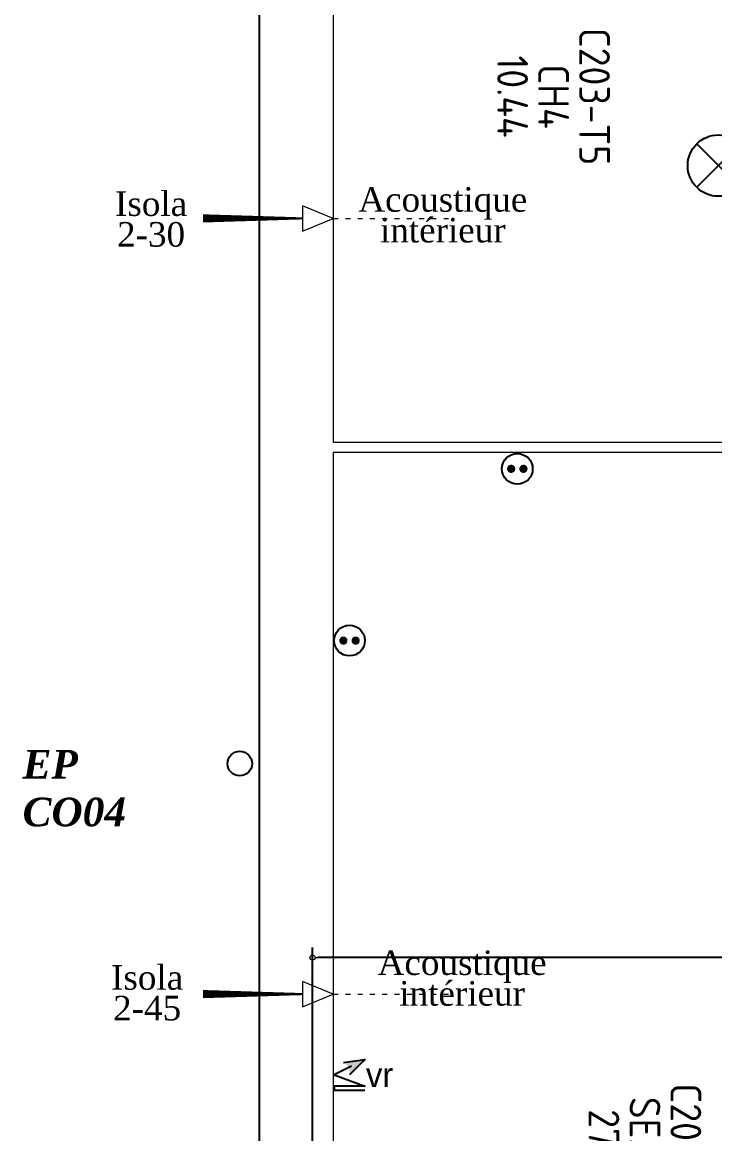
# Model space of a CAD drawing. Header units: millimetres. Extents: x 449410 to 506007, y -379864 to -318775.
# Drawn here: x 459464 to 462847, y -361281 to -355848 of the extents above; entities that cross this region are included whole.
import ezdxf

# ---------------------------------------------------------------- set-up
doc = ezdxf.new("R2010")
doc.units = ezdxf.units.MM
doc.set_wipeout_variables(frame=1)
doc.linetypes.add('ACAD_ISO03W100', pattern=[30, 12, -18])
doc.layers.add('_GAZELEC-BOITE INCORPO', color=36, linetype='Continuous', lineweight=18)
for name, color, linetype in [('prlm-EAU-EPEXT', 145, 'Continuous'), ('prlm-ELEC-CFO', 201, 'Continuous'), ('prlm-VMC', 93, 'Continuous')]:
    doc.layers.add(name, color=color, linetype=linetype)
doc.layers.add('prlm-xpoly', color=7, linetype='Continuous', plot=False)
doc.layers.add('prlm-ZEROPLOT', color=254, linetype='Continuous', plot=False)
doc.styles.add('Arial', font='arial.ttf')
doc.styles.add('prlm-eau-ep', font='timesbi.ttf', dxfattribs={"height": 18})
doc.styles.add('prlm-elec-cfo', font='comic.ttf', dxfattribs={"height": 12})
doc.styles.add('prlm-vmc', font='pala.ttf', dxfattribs={"height": 14})
doc.styles.add('prlm-xpoly', font='isocp.shx', dxfattribs={"height": 15})
doc.dimstyles.new('200', dxfattribs={"dimtxt": 150, "dimasz": 25, "dimexe": 50, "dimexo": 50, "dimgap": 20, "dimtad": 1, "dimdec": 0, "dimlfac": 0.1, "dimdsep": 46, "dimtxsty": 'Arial', "dimblk1": 'DOTBLANK', "dimblk2": 'DOTBLANK', "dimsah": 1, "dimcen": 25, "dimclrd": 5, "dimclre": 5, "dimadec": 0, "dimazin": 0, "dimtfac": 1, "dimtdec": 0, "dimtmove": 0, "dimatfit": 3, "dimldrblk": 'DOTBLANK', "dimfxl": 50, "dimtolj": 1, "dimtzin": 0, "dimarcsym": 0})

# ---------------------------------------------------------------- blocks, each defined once
blk = doc.blocks.new('xi.epext')
at = {"layer": 'prlm-EAU-EPEXT', "color": 0, "linetype": 'ByBlock', "lineweight": -2}
blk.add_circle((0, 0), 5, dxfattribs=at)
blk = doc.blocks.new('xi.EA')
at = {"layer": 'prlm-VMC', "color": 0, "linetype": 'ByBlock', "lineweight": 5, "flags": 128}
blk.add_lwpolyline([(-6.17, -15), (6.17, -15), (0, 0)], close=True, dxfattribs=at)
at = {"layer": 'prlm-VMC', "color": 0, "linetype": 'ByBlock', "lineweight": -2, "flags": 128}
blk.add_lwpolyline([(0, -15, 1, 4, 0), (0, -63.63, 1, 1, 0)], format="xyseb", dxfattribs=at)
at = {"layer": 'prlm-VMC', "color": 0, "linetype": 'ByBlock', "lineweight": 5}
blk.add_solid([(0, 0), (6.17, -15), (-6.17, -15), (0, 0)], dxfattribs=at)
at = {"layer": 'prlm-ZEROPLOT', "color": 250, "linetype": 'ACAD_ISO03W100', "lineweight": 0, "ltscale": 0.2}
blk.add_lwpolyline([(0, 0), (0, 60)], dxfattribs=at)
blk = doc.blocks.new('xi.VR')
at = {"layer": 'prlm-ELEC-CFO', "lineweight": 5}
blk.add_hatch(color=0, dxfattribs=at).paths.add_polyline_path([(-3, 6), (-0.1, 3.7), (0, 0), (7.5, 7.5)])
at = {"layer": 'prlm-ELEC-CFO', "color": 0}
for points in [[(-3, 6), (7.5, 7.5), (0, 0)], [(0.95, 4.23), (-7.5, 0), (7.5, -5.5), (-7.5, -5.5), (-7.5, -7.5), (7.5, -7.5)]]:
    blk.add_lwpolyline(points, dxfattribs=at)
blk = doc.blocks.new('xi.PC')
at = {"color": 0, "lineweight": 5}
blk.add_wipeout([(-7.5, -7.5), (7.5, -7.5), (7.5, 7.5), (-7.5, 7.5)], dxfattribs=at).dxf.layer = 'prlm-ELEC-CFO'
at = {"layer": 'prlm-ELEC-CFO', "color": 0, "linetype": 'ByBlock', "lineweight": 5, "const_width": 2}
for points in [[(-4, 0, 1), (-2, 0, 1)], [(2, 0, 1), (4, 0, 1)]]:
    blk.add_lwpolyline(points, format="xyb", close=True, dxfattribs=at)
at = {"layer": 'prlm-ELEC-CFO', "color": 0, "linetype": 'ByBlock', "lineweight": -2}
blk.add_circle((0, 0), 7.5, dxfattribs=at)
blk = doc.blocks.new('xi.PTCE')
at = {"layer": 'prlm-ELEC-CFO', "color": 0}
for points in [[(-10.61, 10.61), (10.61, -10.61)], [(10.61, 10.61), (-10.61, -10.61)]]:
    blk.add_lwpolyline(points, dxfattribs=at)
at = {"layer": 'prlm-ELEC-CFO', "color": 0, "linetype": 'ByBlock'}
blk.add_circle((0, 0), 15, dxfattribs=at)
blk = doc.blocks.new('_DOTBLANK')
at = {"color": 0, "linetype": 'ByBlock'}
blk.add_line((-0.5, 0), (-1, 0), dxfattribs=at)
blk.add_circle((0, 0), 0.5, dxfattribs=at)
blk = doc.blocks.new('*D126')
at = {"layer": '_GAZELEC-BOITE INCORPO', "color": 5, "lineweight": -2, "transparency": 16777216}
for p, q in [((460882.6, -361561.7), (460882.6, -360369.9)), ((466327.9, -361059.7), (466327.9, -360369.9)), ((466302.9, -360419.9), (460907.6, -360419.9))]:
    blk.add_line(p, q, dxfattribs=at)
at = {"layer": '_GAZELEC-BOITE INCORPO', "color": 5, "lineweight": -2, "transparency": 16777216, "xscale": 25, "yscale": 25, "zscale": 25, "rotation": 180}
blk.add_blockref('_DOTBLANK', (460882.6, -360419.9), dxfattribs=at)
at = {"layer": '_GAZELEC-BOITE INCORPO', "color": 5, "lineweight": -2, "transparency": 16777216, "xscale": 25, "yscale": 25, "zscale": 25}
blk.add_blockref('_DOTBLANK', (466327.9, -360419.9), dxfattribs=at)
at = {"layer": '_GAZELEC-BOITE INCORPO', "color": 0, "transparency": 16777216, "insert": (463605.2, -360323.7), "char_height": 150, "attachment_point": 5, "style": 'Arial'}
blk.add_mtext('\\A1;545', dxfattribs=at)

msp = doc.modelspace()

# ---------------------------------------------------------------- linework, layer by layer
at = {"layer": 'prlm-xpoly', "lineweight": 0}
for points in [[(460982.8, -355349.79), (460982.878, -357900.737), (465090.608, -357900.737), (465088.66, -356954.752), (464419.92, -356954.752), (464419.92, -356904.752), (465090.609, -356904.752), (465090.609, -355349.791)], [(460982.799, -363114.781), (466379.678, -363114.782), (466379.678, -360654.532), (465755.513, -360654.532), (465755.53, -359889.818), (466379.678, -359889.818), (466379.678, -357950.786), (460982.878, -357950.737)]]:
    msp.add_lwpolyline(points, close=True, dxfattribs=at)

# ---------------------------------------------------------------- block references
at = {"layer": 'prlm-EAU-EPEXT', "xscale": 11.99999999999999, "yscale": 11.99999999999999, "zscale": 11.99999999999999}
msp.add_blockref('xi.epext', (460526.768, -359471.44), dxfattribs=at)
at = {"layer": 'prlm-ELEC-CFO', "xscale": 10, "yscale": 10, "zscale": 10}
msp.add_blockref('xi.PTCE', (462864.607, -356548.817), dxfattribs=at)

# ---------------------------------------------------------------- texts
at = {"layer": 'prlm-EAU-EPEXT', "insert": (459465.951, -359404.557), "char_height": 140, "attachment_point": 1, "style": 'prlm-eau-ep'}
msp.add_mtext_dynamic_manual_height_columns('EP CO04', width=91.58378, gutter_width=75, heights=[0], dxfattribs=at)
at = {"layer": 'prlm-VMC', "linetype": 'ByBlock', "lineweight": -2, "char_height": 120, "width": 236.73962, "attachment_point": 2, "line_spacing_factor": 0.75, "style": 'prlm-vmc', "bg_fill": 3, "box_fill_scale": 1.1, "bg_fill_color": 256, "bg_fill_transparency": 0}
for s, insert in [('Isola\\P2-30', (460093.633, -356674.744)), ('Isola\\P2-45', (460074.288, -360456.521))]:
    msp.add_mtext(s, dxfattribs=dict(at, insert=insert))
at = {"layer": 'prlm-xpoly', "lineweight": 20, "char_height": 150, "attachment_point": 5, "rotation": 269.999993, "line_spacing_factor": 0.8, "style": 'prlm-xpoly'}
for s, insert in [('C203-T5\\PCH4\\P10.44', (462059.452, -356211.529)), ('C203-T5\\PSEJCUI\\P27.39', (462505.652, -361370.859))]:
    msp.add_mtext(s, dxfattribs=dict(at, insert=insert))

# ---------------------------------------------------------------- next in the draw order: texts
at = {"layer": 'prlm-VMC', "char_height": 120, "width": 236.73962, "attachment_point": 2, "line_spacing_factor": 0.75, "style": 'prlm-vmc', "bg_fill": 3, "box_fill_scale": 1.1, "bg_fill_color": 256, "bg_fill_transparency": 0}
for insert in [(461518.549, -356654.226), (461612.85, -360384.607)]:
    msp.add_mtext('Acoustique intérieur', dxfattribs=dict(at, insert=insert))

# ---------------------------------------------------------------- next in the draw order: linework, layer by layer
at = {"layer": 'prlm-ZEROPLOT'}
msp.add_lwpolyline([(460622.804, -321132.114), (469529.28, -321132.115), (469529.28, -324328.59), (476622.905, -324327.426), (476622.9, -365260.426), (469152.798, -365260.426), (469147.999, -363470.344), (460622.798, -363470.343)], close=True, dxfattribs=at)

# ---------------------------------------------------------------- next in the draw order: block references
at = {"layer": 'prlm-VMC', "xscale": 10, "yscale": 10, "zscale": 10}
for p, rotation in [((460982.844, -356806.753), 270.0017408702569), ((460982.837, -360598.055), 269.999130079705)]:
    msp.add_blockref('xi.EA', p, dxfattribs=dict(at, rotation=rotation))

# ---------------------------------------------------------------- next in the draw order: block references
at = {"layer": 'prlm-ELEC-CFO', "xscale": 10, "yscale": 10, "zscale": 10}
for p in [(461882.296, -358030.745), (461062.864, -358870.381)]:
    msp.add_blockref('xi.PC', p, dxfattribs=at)

# ---------------------------------------------------------------- next in the draw order: texts
at = {"layer": 'prlm-ELEC-CFO', "lineweight": 20, "insert": (461210.007, -360992.87), "char_height": 120, "attachment_point": 5, "line_spacing_factor": 0.8, "style": 'prlm-elec-cfo', "bg_fill": 3, "box_fill_scale": 1.1, "bg_fill_color": 256, "bg_fill_transparency": 0}
msp.add_mtext('vr', dxfattribs=at)

# ---------------------------------------------------------------- next in the draw order: block references
at = {"layer": 'prlm-ELEC-CFO', "xscale": 10, "yscale": 10, "zscale": 10}
msp.add_blockref('xi.VR', (461062.831, -360992.868), dxfattribs=at)

# ---------------------------------------------------------------- next in the draw order: dimensions: what is measured, and where the dimension line sits
at = {"layer": '_GAZELEC-BOITE INCORPO'}
dim = msp.add_linear_dim(base=(460882.592, -360419.932), p1=(466327.868, -361109.677), p2=(460882.592, -361611.703), dimstyle='200', dxfattribs=at)
dim.commit()
dim.dimension.update_dxf_attribs({"geometry": '*D126', "text_midpoint": (463605.23, -360323.653)})

doc.saveas('drawing.dxf')
